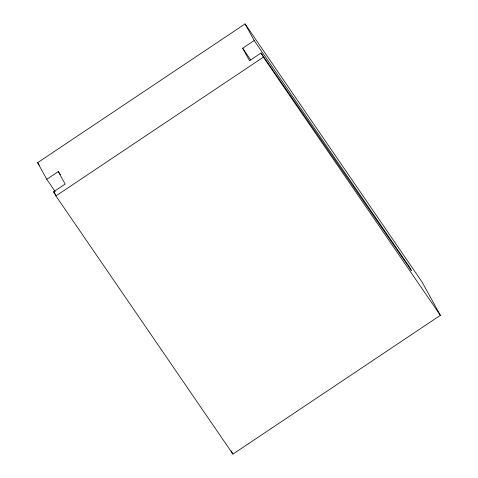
<?xml version="1.0" encoding="UTF-8"?>
<svg xmlns="http://www.w3.org/2000/svg" width="478" height="478" viewBox="0 0 478 478"><rect width="100%" height="100%" fill="white"/><g stroke="black" fill="none" stroke-linecap="round" stroke-linejoin="round"><path stroke-width="0.72" d="M46.772 179.304L37.631 162.669L245.065 23.9L422.086 282.068L440.369 315.331L232.935 454.1L55.914 195.932L53.626 191.774L65.151 184.066L58.298 171.59L46.772 179.304L55.215 191.612M254.206 40.528L409.102 266.425L411.385 270.584L261.066 53.004L249.54 60.712L242.681 48.242L254.206 40.528L245.065 23.9M55.914 195.932L263.348 57.163L261.066 53.004M53.626 191.774L55.747 194.839M263.348 57.163L440.369 315.331M242.681 48.242L250.699 59.935M58.298 171.59L60.407 174.673M37.631 162.669L39.316 165.131M231.143 450.838L232.935 454.1"/></g></svg>
